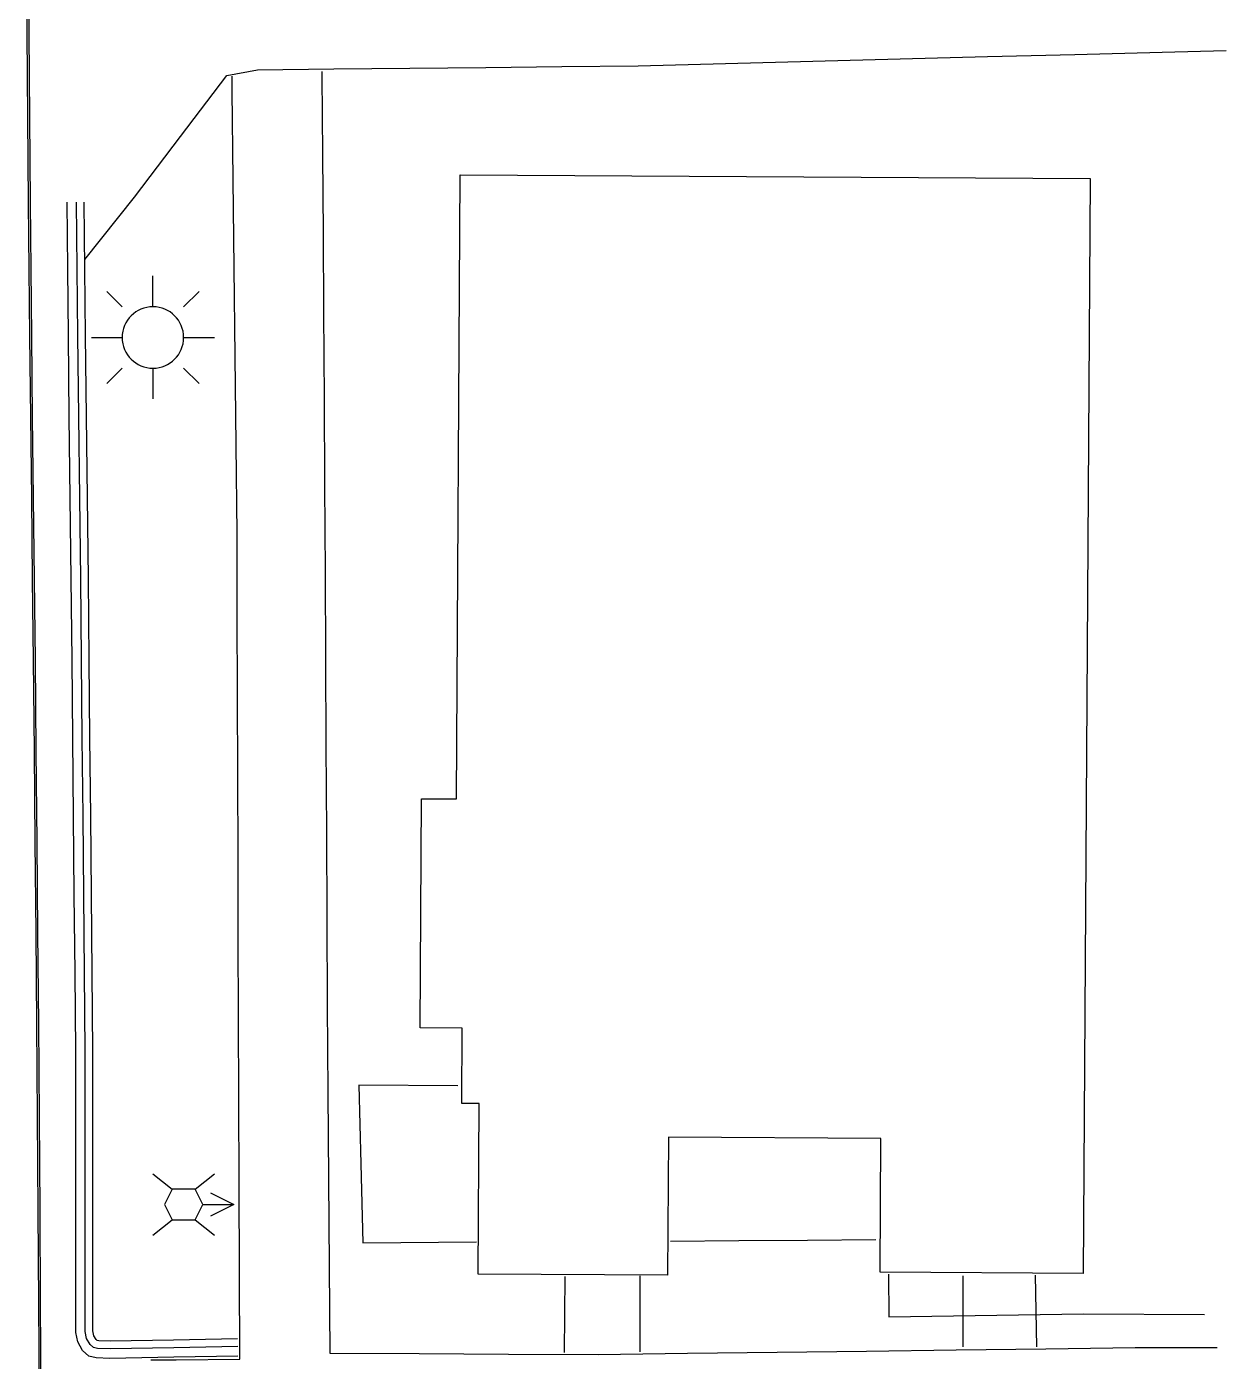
# Model space of a CAD drawing. Header units: feet. Extents: x 3174203 to 3175581, y 1715832 to 1717426.
# Drawn here: x 3175501.9 to 3175565.9, y 1716552.4 to 1716623.6 of the extents above; entities that cross this region are included whole.
import ezdxf

# ---------------------------------------------------------------- set-up
doc = ezdxf.new("R2010")
doc.units = ezdxf.units.FT
doc.header["$MEASUREMENT"] = 0
for name, color, linetype, lineweight in [('BACK_OF_CURB', 5, 'Continuous', 30), ('BOTTOM_OF_CURB', 3, 'Continuous', 30), ('BUILDING', 1, 'Continuous', 30), ('CONCRETE', 204, 'Continuous', 30), ('FIRE_HYDRANT', 1, 'Continuous', 30), ('FOOT_PATH', 2, 'Continuous', 30), ('GUTTER', 30, 'Continuous', 30), ('LIGHT_POLE', 5, 'Continuous', 30), ('TOP_OF_CURB', 1, 'Continuous', 30)]:
    doc.layers.add(name, color=color, linetype=linetype, lineweight=lineweight)
for name, color, linetype, lineweight, true_color in [('FENCE', 201, 'Continuous', 30, 0xe39cff), ('PAVED_DRIVEWAY', 254, 'Continuous', 30, 0xe6ffd1), ('PAVED_ROAD', 140, 'Continuous', 30, 0x38a9ff)]:
    doc.layers.add(name, color=color, linetype=linetype, lineweight=lineweight, true_color=true_color)

# ---------------------------------------------------------------- blocks, each defined once
blk = doc.blocks.new('SYM208')
at = {"lineweight": -2}
for p, q in [((-0.5, 0.5), (-0.1875, 0.25)), ((0.1875, 0.25), (0.5, 0.5)), ((0.3125, 0), (0.8125, 0)), ((0.1875, -0.25), (0.5, -0.5))]:
    blk.add_line(p, q, dxfattribs=at)
at = {"lineweight": -2, "flags": 128}
for points in [[(-0.5, -0.5), (-0.1875, -0.25), (0.1875, -0.25), (0.3125, 0), (0.1875, 0.25), (-0.1875, 0.25), (-0.3125, 0), (-0.1875, -0.25)], [(0.4375, 0.1875), (0.8125, 0), (0.4375, -0.1875)]]:
    blk.add_lwpolyline(points, dxfattribs=at)
blk = doc.blocks.new('SYM208_1')
at = {"layer": 'FIRE_HYDRANT', "ltscale": 0.25, "xscale": 13.123333, "yscale": 13.123333, "zscale": 13.123333}
blk.add_blockref('SYM208', (0, 0), dxfattribs=at)
blk = doc.blocks.new('SYM002')
at = {"layer": 'FIRE_HYDRANT', "ltscale": 0.25, "xscale": 0.5, "yscale": 0.5, "zscale": 0.5}
blk.add_blockref('SYM208_1', (0, 0), dxfattribs=at)
blk = doc.blocks.new('SYM205')
at = {"lineweight": -2}
for p, q in [((0, 0.25), (0, 0.5)), ((-0.25, 0.25), (-0.375, 0.375)), ((0.25, 0.25), (0.375, 0.375)), ((0.25, 0), (0.5, 0)), ((-0.25, -0.25), (-0.375, -0.375)), ((0, -0.25), (0, -0.5)), ((0.25, -0.25), (0.375, -0.375))]:
    blk.add_line(p, q, dxfattribs=at)
at = {"lineweight": -2, "flags": 128}
blk.add_lwpolyline([(-0.5, 0), (-0.25, 0, 1), (0.25, 0, 1), (-0.25, 0)], format="xyb", dxfattribs=at)
blk = doc.blocks.new('SYM205_1')
at = {"layer": 'LIGHT_POLE', "ltscale": 0.25, "xscale": 26.246667, "yscale": 26.246667, "zscale": 26.246667}
blk.add_blockref('SYM205', (0, 0), dxfattribs=at)
blk = doc.blocks.new('SYM003')
at = {"layer": 'LIGHT_POLE', "ltscale": 0.25, "xscale": 0.5, "yscale": 0.5, "zscale": 0.5}
blk.add_blockref('SYM205_1', (0, 0), dxfattribs=at)

msp = doc.modelspace()

# ---------------------------------------------------------------- linework, layer by layer
at = {"layer": 'BACK_OF_CURB'}
msp.add_polyline3d([(3175513.130373, 1716553.634928, 5254.321), (3175509.715219, 1716553.569726, 5254.276434), (3175506.325113, 1716553.505002, 5254.229059), (3175505.723393, 1716553.526501, 5254.220331), (3175505.630431, 1716553.551302, 5254.218), (3175505.575639, 1716553.597683, 5254.217), (3175505.462973, 1716553.800567, 5254.217), (3175505.406686, 1716554.068046, 5254.214438), (3175505.406686, 1716557.726226, 5254.145309), (3175505.406686, 1716561.479541, 5254.071612), (3175505.406686, 1716565.232856, 5253.994533), (3175505.406686, 1716568.990361, 5253.916513), (3175505.36838, 1716573.168187, 5253.826846), (3175505.330113, 1716577.341823, 5253.733981), (3175505.291847, 1716581.515459, 5253.6405), (3175505.25358, 1716585.689095, 5253.544116), (3175505.215303, 1716589.863844, 5253.443756), (3175505.165112, 1716594.188658, 5253.342229), (3175505.114934, 1716598.512359, 5253.242147), (3175505.064756, 1716602.836059, 5253.146), (3175505.01459, 1716607.15876, 5253.041), (3175504.981081, 1716610.716866, 5252.932), (3175504.947562, 1716614.275972, 5252.656)], dxfattribs=at)
at = {"layer": 'BOTTOM_OF_CURB'}
msp.add_polyline3d([(3175513.147821, 1716552.721029, 5254.464), (3175509.732667, 1716552.655827, 5254.263308), (3175506.317512, 1716552.590625, 5254.065655), (3175505.587555, 1716552.616706, 5254.02421), (3175505.196507, 1716552.721029, 5254.003), (3175504.857599, 1716553.007919, 5253.978682), (3175504.5969, 1716553.477374, 5253.945254), (3175504.49262, 1716553.972911, 5253.91), (3175504.49262, 1716557.726226, 5253.755), (3175504.49262, 1716561.479541, 5253.657), (3175504.49262, 1716565.232856, 5253.517), (3175504.49262, 1716568.98617, 5253.45), (3175504.454353, 1716573.159806, 5253.365426), (3175504.416086, 1716577.333442, 5253.276303), (3175504.37782, 1716581.507078, 5253.1825), (3175504.339553, 1716585.680714, 5253.0935), (3175504.301286, 1716589.85435, 5253.007716), (3175504.251108, 1716594.178051, 5252.918179), (3175504.20093, 1716598.501751, 5252.824), (3175504.150752, 1716602.825452, 5252.730929), (3175504.100574, 1716607.149153, 5252.63501), (3175504.067056, 1716610.708258, 5252.555394), (3175504.033538, 1716614.267364, 5252.472)], dxfattribs=at)
at = {"layer": 'BUILDING', "elevation": 5253.176, "flags": 128}
msp.add_lwpolyline([(3175525.008282, 1716615.737079), (3175558.603998, 1716615.532002), (3175558.247448, 1716557.122009), (3175547.408491, 1716557.188173), (3175547.452079, 1716564.328798), (3175536.115141, 1716564.398002), (3175536.07017, 1716557.030941), (3175525.958782, 1716557.092663), (3175526.014302, 1716566.188048), (3175525.090578, 1716566.193687), (3175525.115093, 1716570.209748), (3175522.86795, 1716570.223466), (3175522.942591, 1716582.451121), (3175524.805027, 1716582.439753)], close=True, dxfattribs=at)
at = {"layer": 'CONCRETE', "extrusion": (-9.06446706141e-05, -0.012332774117249, 0.9999239443408267), "elevation": -16203.362887, "flags": 128}
msp.add_lwpolyline([(3175531.051244, 1716487.67396), (3175531.021445, 1716483.619941)], dxfattribs=at)
at = {"layer": 'CONCRETE', "extrusion": (0, -0.0214568774413284, 0.9997697747033903), "elevation": -31578.311854, "flags": 128}
msp.add_lwpolyline([(3175534.580383, 1716274.552482), (3175534.580383, 1716270.497838)], dxfattribs=at)
at = {"layer": 'CONCRETE', "extrusion": (-3.03729970333e-05, -0.0307501888476651, 0.9995271006647664), "elevation": -47628.479657, "flags": 128}
msp.add_lwpolyline([(3173854.787766, 1719037.325482), (3173854.787766, 1719041.097814)], dxfattribs=at)
at = {"layer": 'CONCRETE', "extrusion": (0.0012811424247329, -0.065621623024872, 0.9978437559386085), "elevation": -103331.334362, "flags": 128}
msp.add_lwpolyline([(3208456.923432, 1651022.819827), (3208456.923432, 1651018.995597)], dxfattribs=at)
at = {"layer": 'FENCE', "extrusion": (0.0095273161857475, -0.9999546140932054, 7.50417854e-08), "elevation": -1686226.593942, "flags": 128}
msp.add_lwpolyline([(3191746.301633, 5256.020537), (3191749.951609, 5256.032894), (3191753.601585, 5256.04191), (3191757.251561, 5256.047537)], dxfattribs=at)
at = {"layer": 'FENCE'}
for points in [[(3175524.873657, 1716567.141011, 5256.075), (3175519.600053, 1716567.170818, 5256.07082), (3175519.700609, 1716562.967143, 5255.966), (3175519.801165, 1716558.763467, 5255.908), (3175525.879217, 1716558.808177, 5255.895)], [(3175547.849212, 1716557.08495, 5255.149), (3175547.866237, 1716554.811125, 5255.02), (3175551.328414, 1716554.866835, 5254.914), (3175554.790591, 1716554.922545, 5254.796), (3175558.252768, 1716554.978255, 5254.929), (3175564.713491, 1716554.929819, 5255.154)]]:
    msp.add_polyline3d(points, dxfattribs=at)
at = {"layer": 'FOOT_PATH'}
for points in [[(3175508.498674, 1716552.509044, 5254.168496), (3175509.842064, 1716552.52314, 5254.219), (3175513.254882, 1716552.558949, 5254.364), (3175513.233281, 1716557.193472, 5254.267), (3175513.211681, 1716561.827995, 5254.239), (3175513.190081, 1716566.462518, 5254.176), (3175513.176716, 1716570.767041, 5254.104), (3175513.163351, 1716575.071563, 5254.023594), (3175513.149986, 1716579.376085, 5253.947), (3175513.136621, 1716583.680607, 5253.869), (3175513.123256, 1716587.985129, 5253.767), (3175513.109891, 1716592.289651, 5253.659), (3175513.096526, 1716596.594173, 5253.531), (3175513.045023, 1716601.317843, 5253.379767), (3175512.99352, 1716606.041514, 5253.232022), (3175512.942017, 1716610.765184, 5253.088013), (3175512.890515, 1716615.488854, 5252.944526), (3175512.839012, 1716620.212524, 5252.797296), (3175512.830463, 1716620.996643, 5252.772679)], [(3175517.616547, 1716621.240301, 5252.84979), (3175517.618374, 1716621.011388, 5252.857498), (3175517.651922, 1716616.809104, 5252.997797), (3175517.68547, 1716612.60682, 5253.131732), (3175517.719017, 1716608.404535, 5253.264372), (3175517.743272, 1716603.781471, 5253.409464), (3175517.767528, 1716599.158407, 5253.555886), (3175517.791783, 1716594.535342, 5253.706), (3175517.816038, 1716589.912278, 5253.846), (3175517.840293, 1716585.289214, 5253.93), (3175517.864548, 1716580.66615, 5254.041), (3175517.888803, 1716576.043086, 5254.117), (3175517.913058, 1716571.420021, 5254.215), (3175517.937313, 1716566.796957, 5254.288), (3175517.977004, 1716562.155064, 5254.331408), (3175518.016694, 1716557.51317, 5254.378), (3175518.056384, 1716552.871277, 5254.422), (3175522.822989, 1716552.848587, 5254.586), (3175527.589594, 1716552.825898, 5254.745), (3175532.356199, 1716552.803208, 5254.789), (3175537.133199, 1716552.863714, 5254.816), (3175541.910198, 1716552.924219, 5254.842), (3175546.687198, 1716552.984724, 5254.852), (3175551.464198, 1716553.04523, 5254.83), (3175556.241198, 1716553.105735, 5254.722), (3175561.018198, 1716553.16624, 5254.723), (3175565.066599, 1716553.16624, 5254.673), (3175565.382768, 1716553.16624, 5254.661754)]]:
    msp.add_polyline3d(points, dxfattribs=at)
at = {"layer": 'GUTTER'}
msp.add_polyline3d([(3175502.654075, 1716550.540254, 5254.026), (3175502.620573, 1716555.516855, 5253.899178), (3175502.587071, 1716560.493457, 5253.77313), (3175502.553569, 1716565.470058, 5253.651355), (3175502.520067, 1716570.446659, 5253.533893), (3175502.475628, 1716575.293495, 5253.423645), (3175502.431188, 1716580.140331, 5253.317597), (3175502.386749, 1716584.987166, 5253.21525), (3175502.34231, 1716589.834002, 5253.114327), (3175502.292133, 1716594.157642, 5253.020671), (3175502.241956, 1716598.481282, 5252.923243), (3175502.191778, 1716602.804921, 5252.825126), (3175502.141601, 1716607.128561, 5252.723195), (3175502.108073, 1716610.688738, 5252.636008), (3175502.074544, 1716614.248915, 5252.545141), (3175502.04167, 1716618.762068, 5252.428677), (3175502.008796, 1716623.275222, 5252.315701), (3175501.975921, 1716627.788375, 5252.206485)], dxfattribs=at)
at = {"layer": 'PAVED_DRIVEWAY'}
msp.add_polyline3d([(3175504.976468, 1716611.206639, 5252.894019), (3175507.62123, 1716614.536302, 5252.889), (3175510.088111, 1716617.778479, 5252.807), (3175512.554992, 1716621.020656, 5252.783), (3175514.193028, 1716621.337803, 5252.824), (3175518.253442, 1716621.379532, 5252.816), (3175522.313856, 1716621.421262, 5252.867), (3175526.37427, 1716621.462991, 5252.813), (3175530.434684, 1716621.50472, 5252.779276), (3175534.495099, 1716621.54645, 5252.747766), (3175539.155825, 1716621.668131, 5252.712437), (3175543.816551, 1716621.789812, 5252.67306), (3175548.477277, 1716621.911493, 5252.629644), (3175553.138003, 1716622.033174, 5252.582129), (3175557.798729, 1716622.154854, 5252.530494), (3175562.459455, 1716622.276535, 5252.478111), (3175565.876233, 1716622.36574, 5252.436687)], dxfattribs=at)
at = {"layer": 'PAVED_ROAD'}
msp.add_polyline3d([(3175502.554091, 1716550.537595, 5254.029), (3175502.520586, 1716555.514662, 5253.902087), (3175502.48708, 1716560.49173, 5253.77878), (3175502.453575, 1716565.468797, 5253.659443), (3175502.42007, 1716570.445864, 5253.544185), (3175502.375631, 1716575.292639, 5253.432677), (3175502.331193, 1716580.139414, 5253.325277), (3175502.286754, 1716584.986189, 5253.222054), (3175502.242315, 1716589.832964, 5253.12079), (3175502.192138, 1716594.1566, 5253.026931), (3175502.141961, 1716598.480237, 5252.92933), (3175502.091784, 1716602.803873, 5252.831046), (3175502.041607, 1716607.12751, 5252.728994), (3175502.008077, 1716610.687795, 5252.641824), (3175501.974548, 1716614.24808, 5252.551205), (3175501.941673, 1716618.761296, 5252.435404), (3175501.908798, 1716623.274511, 5252.323366), (3175501.875923, 1716627.787727, 5252.215256)], dxfattribs=at)
at = {"layer": 'TOP_OF_CURB'}
msp.add_polyline3d([(3175513.138181, 1716553.22597, 5254.344), (3175509.723026, 1716553.160768, 5254.281627), (3175506.321711, 1716553.09583, 5254.218988), (3175505.662607, 1716553.119379, 5254.204585), (3175505.436255, 1716553.179765, 5254.198427), (3175505.254325, 1716553.333771, 5254.195), (3175505.075416, 1716553.655942, 5254.191619), (3175504.997652, 1716554.025474, 5254.184665), (3175504.997652, 1716557.726226, 5254.093021), (3175504.997652, 1716561.479541, 5254.002956), (3175504.997652, 1716565.232856, 5253.916018), (3175504.997652, 1716568.988486, 5253.832685), (3175504.959364, 1716573.164437, 5253.740744), (3175504.921098, 1716577.338073, 5253.649125), (3175504.882831, 1716581.511709, 5253.56), (3175504.844564, 1716585.685344, 5253.470137), (3175504.806291, 1716589.859596, 5253.376695), (3175504.756106, 1716594.183911, 5253.283219), (3175504.705928, 1716598.507612, 5253.193406), (3175504.655751, 1716602.831313, 5253.107), (3175504.605579, 1716607.154461, 5253.01), (3175504.572066, 1716610.713014, 5252.9), (3175504.538547, 1716614.27212, 5252.583)], dxfattribs=at)

# ---------------------------------------------------------------- block references
at = {"layer": 'FIRE_HYDRANT', "ltscale": 0.25, "xscale": 0.5, "yscale": 0.5, "zscale": 0.5}
msp.add_blockref('SYM002', (3175510.2528, 1716560.8042, 5254.4716), dxfattribs=at)
at = {"layer": 'LIGHT_POLE', "ltscale": 0.25, "xscale": 0.5, "yscale": 0.5, "zscale": 0.5}
msp.add_blockref('SYM003', (3175508.6099, 1716607.0526, 5253.508), dxfattribs=at)

doc.saveas('drawing.dxf')
